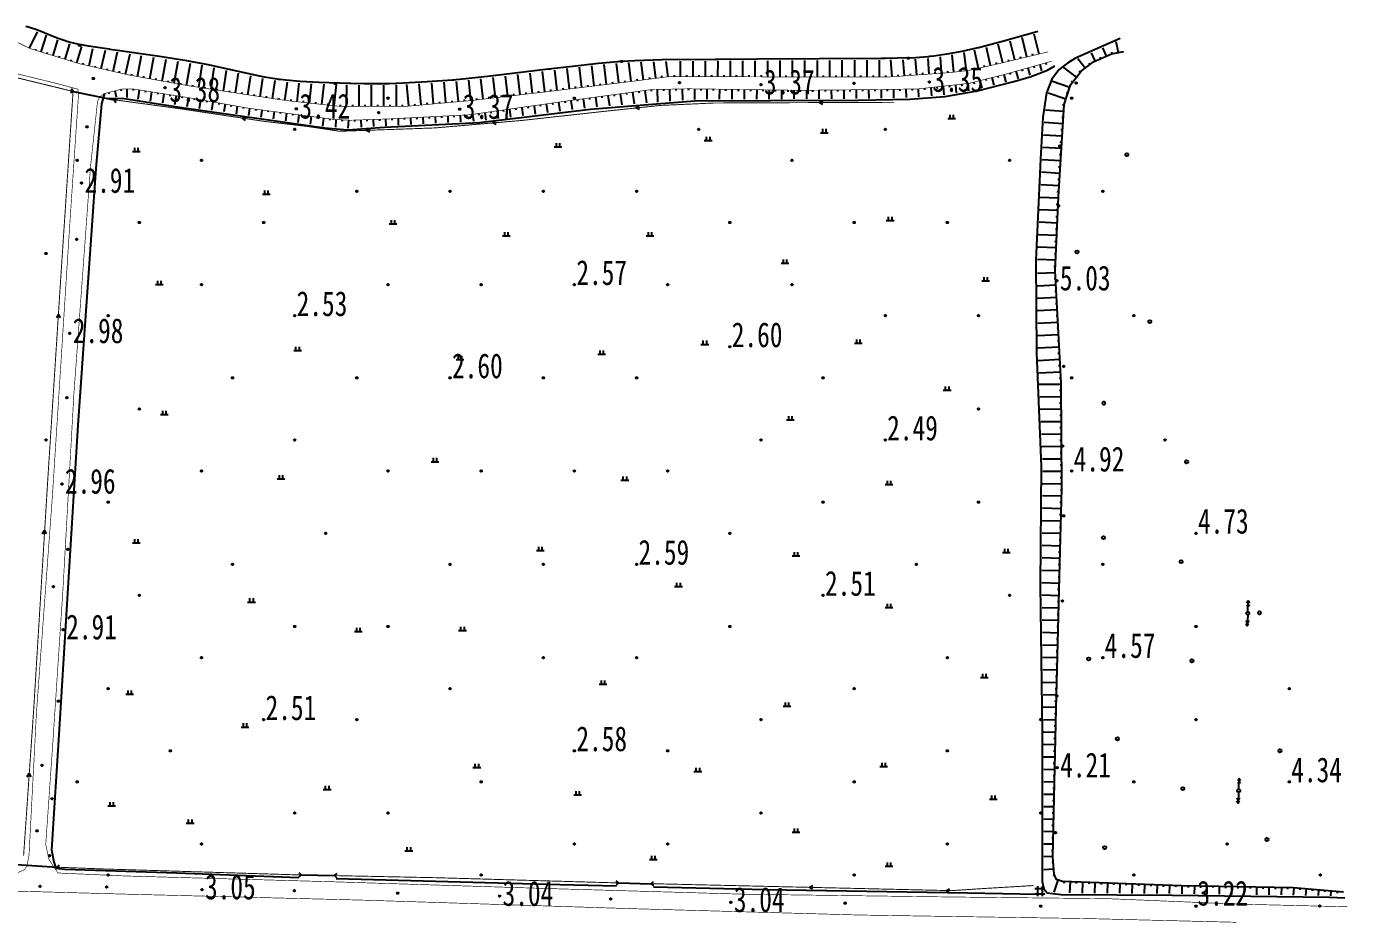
# Model space of a CAD drawing. Header units: metres. Extents: x 494039 to 619385, y 3351420 to 3402703.
# Drawn here: x 517961.8 to 518174.4, y 3366727.3 to 3366871.4 of the extents above; entities that cross this region are included whole.
import ezdxf
from ezdxf.enums import TextEntityAlignment as Align

# ---------------------------------------------------------------- set-up
doc = ezdxf.new("R2010")
doc.units = ezdxf.units.M
for name, pattern in [('2180', [0]), ('4430', [0]), ('8521', [0]), ('8522', [0])]:
    doc.linetypes.add(name, pattern=pattern)
for name, color, linetype in [('210100', 130, 'Continuous'), ('220200', 130, 'Continuous'), ('220400', 130, 'Continuous'), ('220900', 130, '2180'), ('261302', 130, 'Continuous'), ('420500', 8, 'Continuous'), ('541000', 8, 'Continuous'), ('720100', 8, 'Continuous'), ('751003', 8, '4430'), ('760101', 8, 'Continuous'), ('760201', 8, '8521'), ('760202', 8, '8522'), ('810302', 8, 'Continuous'), ('810502', 8, 'Continuous')]:
    doc.layers.add(name, color=color, linetype=linetype)

# ---------------------------------------------------------------- blocks, each defined once
blk = doc.blocks.new('gy')
blk.add_line((0.5, 0), (4, 0))
for points in [[(2.31, 0.41), (3, 0), (2.31, -0.41)], [(3.31, 0.4), (4, 0), (3.31, -0.4)]]:
    blk.add_lwpolyline(points)
blk.add_circle((0, 0), 0.5)
blk = doc.blocks.new('v8')
blk.add_circle((0, 0), 0.5)
blk = doc.blocks.new('vm')
at = {"linetype": 'Continuous'}
for p, q in [((1.25, 0), (-1.25, 0)), ((-0.5, 0), (-0.5, 1.3)), ((0.5, 1.3), (0.5, 0))]:
    blk.add_line(p, q, dxfattribs=at)
blk = doc.blocks.new('zy')
at = {"layer": '261302', "flags": 128}
blk.add_lwpolyline([(-1.04, 0.6), (0, 0), (0, 0), (-1.04, -0.6)], dxfattribs=at)
blk = doc.blocks.new('ha')
at = {"linetype": 'Continuous'}
for p, q in [((1.6, 0.8), (-1.6, 0.8)), ((-0.8, 1.6), (-0.8, -1.6)), ((0.8, -1.6), (0.8, 1.6)), ((-1.6, -0.8), (1.6, -0.8))]:
    blk.add_line(p, q, dxfattribs=at)
blk = doc.blocks.new('p_point')
for radius in [0.25, 0.2, 0.15, 0.1, 0.05]:
    blk.add_circle((0, 0), radius)
blk.add_point((0, 0))
blk = doc.blocks.new('1-1&1-2&1-5')
at = {"layer": '210100', "color": 130, "elevation": 1.84, "flags": 128}
blk.add_lwpolyline([(518124.55, 3366870.62), (518124.36, 3366870.56), (518118.85, 3366869), (518115.79, 3366868.2), (518115.02, 3366868.01), (518114.86, 3366867.97), (518112.3, 3366867.4), (518109.89, 3366866.96), (518107.79, 3366866.65), (518107.14, 3366866.58), (518106.98, 3366866.56), (518106.84, 3366866.55), (518104.84, 3366866.41), (518101.98, 3366866.31), (518099.98, 3366866.28), (518099.83, 3366866.28), (518099.3, 3366866.28), (518079.4, 3366866.17), (518072.95, 3366866.14), (518072.64, 3366866.13), (518064.11, 3366866.05), (518059.69, 3366865.93), (518057.48, 3366865.81), (518057.17, 3366865.79), (518056.95, 3366865.77), (518053.84, 3366865.49), (518049.19, 3366864.96), (518046.31, 3366864.6), (518046.09, 3366864.58), (518045.78, 3366864.54), (518036.48, 3366863.42), (518031.51, 3366862.9), (518030.89, 3366862.84), (518030.58, 3366862.81), (518030.37, 3366862.8), (518026.3, 3366862.5), (518022.45, 3366862.3), (518020.1, 3366862.23), (518019.88, 3366862.23), (518019.76, 3366862.23), (518016.13, 3366862.23), (518014.02, 3366862.27), (518013.79, 3366862.27), (518008.9, 3366862.4), (518005.87, 3366862.56), (518003.56, 3366862.77), (518002.64, 3366862.88), (518002.4, 3366862.91), (518002.18, 3366862.94), (518000.13, 3366863.29), (517997.41, 3366863.85), (517991.32, 3366865.21), (517991.09, 3366865.25), (517990.78, 3366865.32), (517987.63, 3366865.9), (517983.21, 3366866.61), (517976.86, 3366867.53), (517975.26, 3366867.74), (517975.12, 3366867.76), (517971.81, 3366868.24), (517970.1, 3366868.56), (517968.71, 3366868.9), (517968.17, 3366869.07), (517968.04, 3366869.11), (517966.78, 3366869.57), (517963.49, 3366870.89), (517962.3, 3366871.29), (517961.75, 3366871.44)], dxfattribs=at)
at = {"layer": '220200', "color": 130, "const_width": 0.15, "flags": 128}
for points, elevation in [([(517961.37, 3366738.04), (517962.99, 3366761.51), (517965.24, 3366798.24), (517967.34, 3366830.88), (517969.33, 3366860.98), (517960.06, 3366863.24), (517956.37, 3366863.51), (517938.79, 3366863.73), (517916.19, 3366864.23)], 2.99), ([(517975.94, 3366859.64), (517986.32, 3366858.23), (517999.93, 3366856.19), (518007.02, 3366855.35), (518012.19, 3366854.58), (518013.94, 3366854.63), (518027.52, 3366855.11), (518041.49, 3366856.31), (518055.06, 3366857.81), (518063.81, 3366858.73), (518072.44, 3366859.12), (518079.23, 3366859.15), (518101.47, 3366859.23)], 2.7), ([(518006.03, 3366734.92), (517973.82, 3366735.9), (517966.78, 3366736.17)], 2.36), ([(518057.09, 3366733.64), (518027.81, 3366734.48), (518011.41, 3366734.82)], 2.36), ([(518123.88, 3366733.22), (518115.79, 3366732.74), (518110.71, 3366732.4), (518062.35, 3366733.52)], 2.87)]:
    blk.add_lwpolyline(points, dxfattribs=dict(at, elevation=elevation))
at = {"layer": '220900', "color": 130, "linetype": 'Continuous', "flags": 128}
for points, elevation in [([(517969.33, 3366860.98), (517968.89, 3366860.74)], 2.49), ([(517969.33, 3366860.98), (517969.07, 3366861.41)], 2.49), ([(517975.94, 3366859.64), (517976.39, 3366859.87)], 2.49), ([(517975.94, 3366859.64), (517976.21, 3366859.22)], 2.49), ([(517966.78, 3366736.17), (517967.14, 3366736.52)], 2.81), ([(517966.78, 3366736.17), (517967.15, 3366735.84)], 2.81), ([(518006.03, 3366734.92), (518005.65, 3366734.59)], 2.68), ([(518006.03, 3366734.92), (518005.69, 3366735.29)], 2.68), ([(518011.41, 3366734.82), (518011.79, 3366735.15)], 2.68), ([(518011.41, 3366734.82), (518011.76, 3366734.47)], 2.68), ([(518057.09, 3366733.64), (518056.71, 3366733.97)], 2.75), ([(518057.09, 3366733.64), (518056.71, 3366733.32)], 2.75), ([(518062.35, 3366733.52), (518062.7, 3366733.88)], 2.75), ([(518062.35, 3366733.52), (518062.72, 3366733.18)], 2.75)]:
    blk.add_lwpolyline(points, dxfattribs=dict(at, elevation=elevation))
at = {"layer": '220900', "color": 130, "flags": 128}
for points, elevation in [([(517969.33, 3366860.98), (517975.94, 3366859.64)], 2.49), ([(517960.21, 3366736.59), (517966.78, 3366736.17)], 2.81), ([(518006.03, 3366734.92), (518011.41, 3366734.82)], 2.68), ([(518057.09, 3366733.64), (518062.35, 3366733.52)], 2.75)]:
    blk.add_lwpolyline(points, dxfattribs=dict(at, elevation=elevation))
at = {"layer": '420500', "color": 8, "const_width": 0.1, "flags": 128}
for points, elevation in [([(517938.38, 3366735.93), (517959.97, 3366735.11), (517961.5, 3366735.76), (517961.9, 3366736.37), (517962.24, 3366738.11), (517963.45, 3366761.26), (517965.99, 3366795.7), (517968.85, 3366840.41), (517970.2, 3366860.49), (517970.1, 3366861.34), (517966.7, 3366862.26), (517959.18, 3366864.1), (517956.15, 3366864.28), (517934.31, 3366864.66), (517909.86, 3366865.09), (517877.97, 3366865.56), (517839.99, 3366866.61), (517822.62, 3366867.09)], 3.19), ([(518174.31, 3366729.81), (518156.84, 3366730.23), (518135.78, 3366731.11), (518110.54, 3366731.38), (518077.52, 3366731.82), (518044.61, 3366732.77), (518011.34, 3366733.82), (517977.69, 3366734.76), (517966.91, 3366735.24), (517966.21, 3366736.23), (517965.45, 3366737.43), (517964.93, 3366739.82), (517966.01, 3366755.29), (517967.7, 3366780.83), (517969.45, 3366812.18), (517972.13, 3366848.84), (517973.27, 3366859.44), (517973.63, 3366860.11), (517974.39, 3366860.65)], 3.3), ([(518156.47, 3366727.31), (518132.74, 3366727.9), (518095.75, 3366728.48), (518058.86, 3366729.51), (518015.73, 3366730.88), (517978.44, 3366731.82), (517945.94, 3366732.71)], 3.29)]:
    blk.add_lwpolyline(points, dxfattribs=dict(at, elevation=elevation))
at = {"layer": '720100', "color": 8, "linetype": 'Continuous', "lineweight": 0}
for p in [(517970.36, 3366868.42, 1.21), (518057.59, 3366865.8, 1.21), (518103.68, 3366866.33, 1.21), (518011.53, 3366862.24, 1.21), (518019.98, 3366859.9, 2.51), (518049.98, 3366859.9, 3.36), (518129.98, 3366859.9, 4.74), (518004.98, 3366854.9, 2.51), (518069.98, 3366854.9, 2.34), (518099.98, 3366854.9, 2.56), (517969.98, 3366849.9, 2.9), (517989.98, 3366849.9, 2.29), (518084.98, 3366849.9, 2.46), (518119.98, 3366849.9, 2.41), (518014.98, 3366844.9, 2.43), (518029.98, 3366844.9, 2.32), (518044.98, 3366844.9, 2.44), (518059.98, 3366844.9, 2.6), (518134.98, 3366844.9, 4.96), (517979.98, 3366839.9, 2.45), (517999.98, 3366839.9, 2.5), (518074.98, 3366839.9, 2.56), (518094.98, 3366839.9, 2.51), (518109.98, 3366839.9, 2.54), (517964.98, 3366834.9, 2.51), (517989.98, 3366829.9, 2.38), (518019.98, 3366829.9, 2.47), (518034.98, 3366829.9, 2.49), (518049.98, 3366829.9, 2.57), (518064.98, 3366829.9, 2.51), (518084.98, 3366829.9, 2.44), (517974.98, 3366824.9, 2.3), (518004.98, 3366824.9, 2.53), (518099.98, 3366824.9, 2.46), (518114.98, 3366824.9, 2.42), (518139.98, 3366824.9, 4.88), (518074.98, 3366819.9, 2.6), (517994.98, 3366814.9, 2.53), (518014.98, 3366814.9, 2.5), (518029.98, 3366814.9, 2.6), (518044.98, 3366814.9, 2.48), (518059.98, 3366814.9, 2.53), (518089.98, 3366814.9, 2.46), (518129.98, 3366814.9, 4.88), (517979.98, 3366809.9, 2.39), (518114.98, 3366809.9, 2.46), (517964.98, 3366804.9, 2.39), (518004.98, 3366804.9, 2.4), (518079.98, 3366804.9, 2.51), (518099.98, 3366804.9, 2.49), (518144.98, 3366804.9, 4.87), (517989.98, 3366799.9, 2.37), (518019.98, 3366799.9, 2.45), (518034.98, 3366799.9, 2.56), (518049.98, 3366799.9, 2.49), (518064.98, 3366799.9, 2.44), (518129.98, 3366799.9, 4.92), (517974.98, 3366794.9, 2.38), (518089.98, 3366794.9, 2.46), (518114.98, 3366794.9, 2.44), (518009.98, 3366789.9, 2.44), (518074.98, 3366789.9, 2.45), (518149.98, 3366789.9, 4.73), (517994.98, 3366784.9, 2.44), (518029.98, 3366784.9, 2.4), (518044.98, 3366784.9, 2.58), (518059.98, 3366784.9, 2.59), (518104.98, 3366784.9, 2.22), (518134.98, 3366784.9, 4.59), (517979.98, 3366779.9, 2.38), (518089.98, 3366779.9, 2.51), (518119.98, 3366779.9, 2.29), (518004.98, 3366774.9, 2.42), (518019.98, 3366774.9, 2.49), (518074.98, 3366774.9, 2.52), (518149.98, 3366774.9, 4.55), (517989.98, 3366769.9, 2.43), (518044.98, 3366769.9, 2.51), (518059.98, 3366769.9, 2.59), (518109.98, 3366769.9, 2.46), (518134.98, 3366769.9, 4.57), (517974.98, 3366764.9, 2.39), (518029.98, 3366764.9, 2.51), (518094.98, 3366764.9, 2.3), (518164.98, 3366764.9, 4.14), (517999.98, 3366759.9, 2.51), (518014.98, 3366759.9, 2.39), (518079.98, 3366759.9, 2.4), (518124.98, 3366759.9, 2.28), (518149.98, 3366759.9, 4.32), (517984.98, 3366754.9, 2.39), (518049.98, 3366754.9, 2.58), (518064.98, 3366754.9, 2.43), (518109.98, 3366754.9, 2.49), (517969.98, 3366749.9, 2.23), (518034.98, 3366749.9, 2.55), (518094.98, 3366749.9, 2.44), (518139.98, 3366749.9, 4.17), (518164.98, 3366749.9, 4.34), (518004.98, 3366744.9, 2.24), (518019.98, 3366744.9, 2.5), (518079.98, 3366744.9, 2.42), (518124.98, 3366744.9, 2.33), (517989.98, 3366739.9, 2.51), (518049.98, 3366739.9, 2.35), (518064.98, 3366739.9, 2.47), (518109.98, 3366739.9, 2.45), (518154.98, 3366739.9, 4.21), (517974.98, 3366734.9, 2.99), (518034.98, 3366734.9, 2.28), (518094.98, 3366734.9, 2.49), (518139.98, 3366734.9, 4.02), (518169.98, 3366734.9, 4.02), (518124.98, 3366729.9, 3.09), (518149.98, 3366729.9, 3.22), (518169.98, 3366729.9, 3.34)]:
    blk.add_point(p, dxfattribs=at)
at = {"layer": '720100', "color": 8}
for p in [(517972.57, 3366863.06, 2.9), (518066.89, 3366862.39, 3.35), (518094.95, 3366862.28, 3.33), (518107.09, 3366862.49, 3.35), (518130.69, 3366862.34, 4.65), (517984.13, 3366861.6, 3.38), (518079.98, 3366862.07, 3.37), (518005.26, 3366858.18, 3.42), (518031.53, 3366858.13, 3.37), (518018.5, 3366857.55, 3.38), (517971.57, 3366855.28, 2.87), (518128.06, 3366852.19, 4.75), (517970.68, 3366846.24, 2.91), (518127.85, 3366842.58, 4.92), (517969.89, 3366837.2, 2.89), (518127.58, 3366830.54, 5.03), (517968.79, 3366822.07, 2.98), (518128.69, 3366816.77, 4.88), (517968.32, 3366811.71, 2.95), (518128.53, 3366803.95, 4.68), (517967.53, 3366797.84, 2.96), (518128.69, 3366792.7, 4.51), (517968.47, 3366787.33, 2.92), (517966.16, 3366781.29, 2.95), (518128.48, 3366778.99, 4.44), (517967.74, 3366774.4, 2.91), (517966.95, 3366762.89, 2.97), (518127.58, 3366763.7, 4.34), (517964.32, 3366752.55, 2.98), (518127.64, 3366752.19, 4.21), (517965.95, 3366747.18, 2.95), (517963.53, 3366742.03, 2.97), (518127.37, 3366741.73, 3.87), (517965.53, 3366738.04, 2.98), (517964.01, 3366733.1, 3.01), (517974.73, 3366732.99, 3.02), (517990.07, 3366732.57, 3.05), (518004.94, 3366732.41, 3.03), (518021.55, 3366731.99, 3), (518037.94, 3366731.52, 3.04), (518055.81, 3366731.05, 3), (518075.14, 3366730.52, 3.04), (518093.53, 3366730.38, 3.01)]:
    blk.add_point(p, dxfattribs=at)
at = {"layer": '751003', "color": 8, "flags": 128}
for points, elevation in [([(518137.8, 3366869.51), (518130.57, 3366866.32), (518129.32, 3366865.51), (518127.95, 3366864.53), (518126.78, 3366862.93), (518125.94, 3366860.78), (518125.34, 3366856.83), (518124.96, 3366850.07), (518124.19, 3366833.83), (518124.29, 3366818.94), (518125.07, 3366800.63), (518124.92, 3366781.56), (518125.2, 3366757.91), (518125.25, 3366733.88), (518125.52, 3366732.67), (518126.04, 3366732.04), (518128.27, 3366731.79), (518146.13, 3366731.67), (518171.45, 3366731.35), (518173.92, 3366731.27)], 3.76), ([(517974.86, 3366859.87), (517977.22, 3366859.89), (517986.47, 3366858.44), (518009.78, 3366855.12), (518013.53, 3366854.83), (518019.44, 3366855.21), (518034.69, 3366855.99), (518052.58, 3366858.15), (518063.16, 3366859), (518069.34, 3366859.46), (518081.55, 3366859.5), (518095.62, 3366859.58), (518103.92, 3366859.74), (518109.55, 3366860.17), (518114.8, 3366861.06), (518120.47, 3366862.51), (518123.29, 3366863.35), (518126.07, 3366864.39), (518127.25, 3366865.12)], 2.91)]:
    blk.add_lwpolyline(points, dxfattribs=dict(at, elevation=elevation))
at = {"layer": '760101', "color": 8, "linetype": 'Continuous'}
for p, q in [((517962.31, 3366867.93), (517963.61, 3366870.58)), ((517964.21, 3366867.33), (517965.03, 3366870.01)), ((517966.13, 3366866.75), (517966.89, 3366869.26)), ((517968.04, 3366866.16), (517968.79, 3366868.63)), ((518120.83, 3366866.07), (518120.1, 3366869.09)), ((518122.77, 3366866.54), (518122.03, 3366869.64)), ((518124.72, 3366867), (518123.95, 3366870.19)), ((518137.49, 3366867.25), (518137.15, 3366868.98)), ((517963.26, 3366867.62), (517963.33, 3366867.86)), ((517965.17, 3366867.04), (517965.24, 3366867.28)), ((517967.08, 3366866.45), (517967.16, 3366866.69)), ((517969.95, 3366865.58), (517970.75, 3366868.19)), ((517971.89, 3366865.09), (517972.53, 3366867.89)), ((517973.84, 3366864.65), (517974.52, 3366867.6)), ((517975.79, 3366864.2), (517976.5, 3366867.33)), ((517977.74, 3366863.76), (517978.49, 3366867.04)), ((517979.7, 3366863.38), (517980.32, 3366866.77)), ((517981.67, 3366863.02), (517982.3, 3366866.49)), ((518109.05, 3366863.92), (518108.86, 3366866.56)), ((518111.04, 3366864.09), (518110.73, 3366866.86)), ((518113.03, 3366864.31), (518112.7, 3366867.24)), ((518114.98, 3366864.71), (518114.33, 3366867.6)), ((518116.93, 3366865.15), (518116.27, 3366868.07)), ((518118.88, 3366865.6), (518118.17, 3366868.56)), ((518121.8, 3366866.3), (518121.74, 3366866.55)), ((518123.74, 3366866.77), (518123.69, 3366867.01)), ((518133.75, 3366865.88), (518133.17, 3366867.2)), ((518134.67, 3366866.28), (518134.57, 3366866.51)), ((518135.58, 3366866.68), (518135, 3366868)), ((518136.51, 3366867.05), (518136.46, 3366867.3)), ((517969, 3366865.87), (517969.07, 3366866.11)), ((517970.92, 3366865.32), (517970.97, 3366865.56)), ((517972.87, 3366864.87), (517972.92, 3366865.12)), ((517974.82, 3366864.43), (517974.87, 3366864.67)), ((517983.64, 3366862.66), (517984.28, 3366866.18)), ((517985.61, 3366862.3), (517986.26, 3366865.87)), ((517987.57, 3366861.94), (517988.23, 3366865.53)), ((517989.55, 3366861.64), (517990.09, 3366865.19)), ((517991.53, 3366861.34), (517992.05, 3366864.79)), ((517993.51, 3366861.04), (517994.01, 3366864.35)), ((518047.21, 3366861.14), (518046.81, 3366864.41)), ((518049.19, 3366861.38), (518048.79, 3366864.66)), ((518051.18, 3366861.62), (518050.78, 3366864.89)), ((518053.16, 3366861.86), (518052.77, 3366865.12)), ((518055.15, 3366862.11), (518054.76, 3366865.32)), ((518057.13, 3366862.35), (518056.75, 3366865.5)), ((518059.12, 3366862.59), (518058.75, 3366865.63)), ((518061.1, 3366862.84), (518060.73, 3366865.71)), ((518063.09, 3366863.1), (518062.74, 3366865.77)), ((518065.07, 3366863.35), (518064.75, 3366865.82)), ((518067.07, 3366863.36), (518067.07, 3366865.83)), ((518069.07, 3366863.36), (518069.07, 3366865.85)), ((518071.07, 3366863.35), (518071.07, 3366865.87)), ((518073.07, 3366863.35), (518073.08, 3366865.89)), ((518075.07, 3366863.34), (518075.08, 3366865.9)), ((518077.07, 3366863.34), (518077.08, 3366865.91)), ((518079.07, 3366863.33), (518079.08, 3366865.92)), ((518081.07, 3366863.33), (518081.08, 3366865.93)), ((518083.07, 3366863.32), (518083.08, 3366865.94)), ((518085.07, 3366863.32), (518085.08, 3366865.95)), ((518087.07, 3366863.31), (518087.07, 3366865.96)), ((518089.07, 3366863.31), (518089.07, 3366865.97)), ((518091.07, 3366863.31), (518091.07, 3366865.98)), ((518093.07, 3366863.3), (518093.07, 3366865.99)), ((518095.07, 3366863.3), (518095.07, 3366866)), ((518097.07, 3366863.3), (518097.07, 3366866.02)), ((518099.07, 3366863.3), (518099.07, 3366866.03)), ((518101.07, 3366863.35), (518100.87, 3366866.05)), ((518103.06, 3366863.49), (518102.87, 3366866.09)), ((518105.06, 3366863.63), (518104.87, 3366866.16)), ((518107.05, 3366863.78), (518106.87, 3366866.3)), ((518112.03, 3366864.2), (518112, 3366864.45)), ((518114.01, 3366864.49), (518113.95, 3366864.73)), ((518115.96, 3366864.93), (518115.9, 3366865.18)), ((518117.91, 3366865.37), (518117.85, 3366865.62)), ((518119.86, 3366865.84), (518119.8, 3366866.08)), ((518121.97, 3366864.5), (518122.04, 3366864.26)), ((518122.93, 3366864.77), (518123.26, 3366863.6)), ((518123.89, 3366865.04), (518123.96, 3366864.8)), ((518124.86, 3366865.31), (518125.14, 3366864.3)), ((518125.82, 3366865.58), (518125.89, 3366865.34)), ((518130.77, 3366863.27), (518128.73, 3366864.84)), ((518132.13, 3366864.72), (518130.96, 3366866.25)), ((518132.92, 3366865.33), (518132.77, 3366865.53)), ((517976.77, 3366863.98), (517976.82, 3366864.23)), ((517978.72, 3366863.56), (517978.76, 3366863.8)), ((517980.69, 3366863.2), (517980.73, 3366863.44)), ((517982.66, 3366862.84), (517982.7, 3366863.09)), ((517984.62, 3366862.48), (517984.67, 3366862.73)), ((517986.59, 3366862.12), (517986.64, 3366862.37)), ((517995.48, 3366860.74), (517995.96, 3366863.92)), ((517997.46, 3366860.44), (517997.92, 3366863.49)), ((517999.44, 3366860.14), (517999.88, 3366863.08)), ((518001.42, 3366859.84), (518001.85, 3366862.74)), ((518003.39, 3366859.55), (518003.84, 3366862.49)), ((518005.38, 3366859.32), (518005.71, 3366862.32)), ((518007.37, 3366859.11), (518007.71, 3366862.21)), ((518027.32, 3366858.98), (518027.03, 3366862.3)), ((518029.32, 3366859.15), (518029.02, 3366862.45)), ((518031.31, 3366859.33), (518031.02, 3366862.6)), ((518033.3, 3366859.51), (518033.01, 3366862.81)), ((518035.29, 3366859.74), (518034.9, 3366863.01)), ((518037.27, 3366859.97), (518036.89, 3366863.22)), ((518039.26, 3366860.2), (518038.88, 3366863.46)), ((518041.25, 3366860.44), (518040.86, 3366863.7)), ((518043.23, 3366860.67), (518042.85, 3366863.93)), ((518045.22, 3366860.9), (518044.84, 3366864.17)), ((518054.15, 3366861.98), (518054.12, 3366862.23)), ((518056.14, 3366862.23), (518056.11, 3366862.47)), ((518058.13, 3366862.47), (518058.1, 3366862.71)), ((518060.11, 3366862.71), (518060.08, 3366862.96)), ((518062.09, 3366862.97), (518062.06, 3366863.22)), ((518064.08, 3366863.22), (518064.05, 3366863.47)), ((518066.07, 3366863.37), (518066.07, 3366863.62)), ((518068.07, 3366863.36), (518068.07, 3366863.61)), ((518070.07, 3366863.36), (518070.07, 3366863.61)), ((518072.07, 3366863.35), (518072.07, 3366863.6)), ((518074.07, 3366863.35), (518074.07, 3366863.6)), ((518076.07, 3366863.34), (518076.07, 3366863.59)), ((518078.07, 3366863.33), (518078.07, 3366863.58)), ((518080.07, 3366863.33), (518080.07, 3366863.58)), ((518082.07, 3366863.32), (518082.07, 3366863.57)), ((518084.07, 3366863.32), (518084.07, 3366863.57)), ((518086.07, 3366863.31), (518086.07, 3366863.56)), ((518088.07, 3366863.31), (518088.07, 3366863.56)), ((518090.07, 3366863.31), (518090.07, 3366863.56)), ((518092.07, 3366863.31), (518092.07, 3366863.56)), ((518094.07, 3366863.3), (518094.07, 3366863.55)), ((518096.07, 3366863.3), (518096.07, 3366863.55)), ((518098.07, 3366863.3), (518098.07, 3366863.55)), ((518100.07, 3366863.3), (518100.07, 3366863.55)), ((518102.06, 3366863.42), (518102.05, 3366863.67)), ((518104.06, 3366863.56), (518104.04, 3366863.81)), ((518106.05, 3366863.7), (518106.04, 3366863.95)), ((518108.05, 3366863.85), (518108.03, 3366864.1)), ((518110.04, 3366863.99), (518110.03, 3366864.24)), ((518113.25, 3366862.26), (518113.38, 3366861.07)), ((518114.23, 3366862.47), (518114.29, 3366862.23)), ((518115.2, 3366862.71), (518115.51, 3366861.5)), ((518116.17, 3366862.96), (518116.23, 3366862.72)), ((518117.14, 3366863.2), (518117.44, 3366861.99)), ((518118.11, 3366863.45), (518118.17, 3366863.2)), ((518119.08, 3366863.69), (518119.38, 3366862.49)), ((518120.04, 3366863.96), (518120.11, 3366863.72)), ((518121.01, 3366864.23), (518121.34, 3366863.03)), ((518129.68, 3366861.62), (518126.9, 3366862.57)), ((518130.17, 3366862.48), (518129.97, 3366862.63)), ((518131.38, 3366864.07), (518131.18, 3366864.22)), ((517975.05, 3366860.82), (517975.11, 3366860.58)), ((517976.02, 3366861.06), (517976.27, 3366860.1)), ((517976.99, 3366861.31), (517977.05, 3366861.07)), ((517977.98, 3366861.37), (517977.97, 3366860.01)), ((517978.98, 3366861.36), (517978.98, 3366861.11)), ((517979.97, 3366861.23), (517979.74, 3366859.75)), ((517980.96, 3366861.07), (517980.92, 3366860.82)), ((517981.95, 3366860.92), (517981.72, 3366859.44)), ((517982.94, 3366860.76), (517982.9, 3366860.51)), ((517983.92, 3366860.61), (517983.69, 3366859.13)), ((517984.91, 3366860.45), (517984.87, 3366860.21)), ((517985.9, 3366860.3), (517985.67, 3366858.82)), ((517986.89, 3366860.14), (517986.85, 3366859.9)), ((517988.56, 3366861.79), (517988.6, 3366862.04)), ((517990.54, 3366861.49), (517990.58, 3366861.74)), ((517992.52, 3366861.19), (517992.55, 3366861.44)), ((517994.49, 3366860.89), (517994.53, 3366861.14)), ((517996.47, 3366860.59), (517996.51, 3366860.84)), ((517998.45, 3366860.29), (517998.49, 3366860.54)), ((518000.43, 3366859.99), (518000.46, 3366860.24)), ((518009.36, 3366858.89), (518009.71, 3366862.13)), ((518011.35, 3366858.67), (518011.72, 3366862.08)), ((518013.34, 3366858.59), (518013.39, 3366862.03)), ((518015.34, 3366858.58), (518015.34, 3366861.99)), ((518017.34, 3366858.58), (518017.34, 3366861.98)), ((518019.34, 3366858.59), (518019.34, 3366861.98)), ((518021.34, 3366858.59), (518021.34, 3366862.02)), ((518023.34, 3366858.62), (518023.03, 3366862.08)), ((518025.33, 3366858.8), (518025.03, 3366862.18)), ((518036.28, 3366859.85), (518036.25, 3366860.1)), ((518038.27, 3366860.09), (518038.24, 3366860.34)), ((518040.25, 3366860.32), (518040.22, 3366860.57)), ((518042.24, 3366860.55), (518042.21, 3366860.8)), ((518044.23, 3366860.79), (518044.2, 3366861.03)), ((518046.21, 3366861.02), (518046.18, 3366861.27)), ((518048.2, 3366861.26), (518048.17, 3366861.51)), ((518050.18, 3366861.5), (518050.15, 3366861.75)), ((518052.17, 3366861.74), (518052.14, 3366861.99)), ((518054.38, 3366860.2), (518054.41, 3366859.95)), ((518055.37, 3366860.33), (518055.6, 3366858.64)), ((518056.36, 3366860.46), (518056.39, 3366860.22)), ((518057.35, 3366860.6), (518057.59, 3366858.8)), ((518058.34, 3366860.73), (518058.38, 3366860.48)), ((518059.33, 3366860.86), (518059.59, 3366858.97)), ((518060.32, 3366861), (518060.36, 3366860.75)), ((518061.32, 3366861.13), (518061.59, 3366859.13)), ((518062.31, 3366861.26), (518062.34, 3366861.02)), ((518063.31, 3366861.3), (518063.35, 3366859.27)), ((518064.31, 3366861.32), (518064.31, 3366861.07)), ((518065.3, 3366861.34), (518065.35, 3366859.41)), ((518066.3, 3366861.36), (518066.31, 3366861.12)), ((518067.3, 3366861.39), (518067.35, 3366859.56)), ((518068.3, 3366861.41), (518068.31, 3366861.16)), ((518069.3, 3366861.4), (518069.28, 3366859.7)), ((518070.3, 3366861.39), (518070.3, 3366861.14)), ((518071.3, 3366861.37), (518071.28, 3366859.72)), ((518072.3, 3366861.36), (518072.3, 3366861.11)), ((518073.3, 3366861.34), (518073.28, 3366859.72)), ((518074.3, 3366861.33), (518074.3, 3366861.08)), ((518075.3, 3366861.32), (518075.28, 3366859.73)), ((518076.3, 3366861.3), (518076.3, 3366861.05)), ((518077.3, 3366861.29), (518077.28, 3366859.74)), ((518078.3, 3366861.27), (518078.3, 3366861.02)), ((518079.3, 3366861.26), (518079.28, 3366859.75)), ((518080.3, 3366861.25), (518080.3, 3366861)), ((518081.3, 3366861.23), (518081.28, 3366859.75)), ((518082.3, 3366861.22), (518082.3, 3366860.97)), ((518083.3, 3366861.21), (518083.28, 3366859.76)), ((518084.3, 3366861.19), (518084.3, 3366860.94)), ((518085.3, 3366861.18), (518085.28, 3366859.77)), ((518086.3, 3366861.16), (518086.3, 3366860.91)), ((518087.3, 3366861.17), (518087.32, 3366859.78)), ((518088.3, 3366861.18), (518088.3, 3366860.93)), ((518089.3, 3366861.19), (518089.32, 3366859.79)), ((518090.3, 3366861.2), (518090.3, 3366860.95)), ((518091.3, 3366861.21), (518091.32, 3366859.8)), ((518092.3, 3366861.22), (518092.3, 3366860.97)), ((518093.3, 3366861.23), (518093.32, 3366859.81)), ((518094.3, 3366861.24), (518094.3, 3366860.99)), ((518095.3, 3366861.25), (518095.32, 3366859.82)), ((518096.3, 3366861.26), (518096.3, 3366861.01)), ((518097.3, 3366861.27), (518097.32, 3366859.86)), ((518098.3, 3366861.28), (518098.3, 3366861.03)), ((518099.3, 3366861.29), (518099.32, 3366859.9)), ((518100.3, 3366861.3), (518100.3, 3366861.05)), ((518101.3, 3366861.32), (518101.33, 3366859.94)), ((518102.3, 3366861.34), (518102.31, 3366861.09)), ((518103.3, 3366861.36), (518103.33, 3366859.98)), ((518104.3, 3366861.38), (518104.31, 3366861.13)), ((518105.3, 3366861.4), (518105.33, 3366860.1)), ((518106.3, 3366861.5), (518106.32, 3366861.25)), ((518107.29, 3366861.61), (518107.44, 3366860.26)), ((518108.28, 3366861.72), (518108.31, 3366861.47)), ((518109.28, 3366861.83), (518109.43, 3366860.42)), ((518110.27, 3366861.94), (518110.3, 3366861.69)), ((518111.27, 3366862.04), (518111.41, 3366860.74)), ((518112.26, 3366862.15), (518112.29, 3366861.9)), ((518129.03, 3366859.73), (518126.18, 3366860.7)), ((518129.35, 3366860.68), (518129.12, 3366860.76)), ((517987.87, 3366859.99), (517987.65, 3366858.53)), ((517988.86, 3366859.82), (517988.82, 3366859.57)), ((517989.84, 3366859.64), (517989.6, 3366858.25)), ((517990.83, 3366859.47), (517990.79, 3366859.22)), ((517991.81, 3366859.29), (517991.58, 3366857.97)), ((517992.8, 3366859.12), (517992.75, 3366858.87)), ((517993.78, 3366858.94), (517993.56, 3366857.69)), ((517994.77, 3366858.77), (517994.72, 3366858.52)), ((517995.75, 3366858.59), (517995.54, 3366857.4)), ((517996.74, 3366858.42), (517996.69, 3366858.17)), ((517997.72, 3366858.25), (517997.57, 3366857.11)), ((517998.71, 3366858.12), (517998.68, 3366857.88)), ((517999.71, 3366857.99), (517999.55, 3366856.83)), ((518002.4, 3366859.69), (518002.44, 3366859.94)), ((518004.39, 3366859.43), (518004.41, 3366859.68)), ((518006.37, 3366859.21), (518006.4, 3366859.46)), ((518008.36, 3366859), (518008.39, 3366859.25)), ((518010.35, 3366858.78), (518010.38, 3366859.03)), ((518012.34, 3366858.6), (518012.35, 3366858.85)), ((518014.34, 3366858.58), (518014.35, 3366858.83)), ((518016.34, 3366858.58), (518016.34, 3366858.83)), ((518018.34, 3366858.58), (518018.34, 3366858.83)), ((518020.34, 3366858.59), (518020.34, 3366858.84)), ((518022.34, 3366858.59), (518022.34, 3366858.84)), ((518024.34, 3366858.71), (518024.31, 3366858.96)), ((518026.33, 3366858.89), (518026.31, 3366859.14)), ((518028.32, 3366859.06), (518028.3, 3366859.31)), ((518030.31, 3366859.24), (518030.29, 3366859.49)), ((518032.31, 3366859.42), (518032.28, 3366859.67)), ((518034.29, 3366859.62), (518034.27, 3366859.87)), ((518038.53, 3366858), (518038.57, 3366857.75)), ((518039.52, 3366858.14), (518039.7, 3366856.85)), ((518040.51, 3366858.28), (518040.55, 3366858.03)), ((518041.5, 3366858.42), (518041.69, 3366857.09)), ((518042.49, 3366858.56), (518042.53, 3366858.31)), ((518043.48, 3366858.69), (518043.67, 3366857.33)), ((518044.47, 3366858.83), (518044.51, 3366858.59)), ((518045.46, 3366858.97), (518045.66, 3366857.57)), ((518046.45, 3366859.11), (518046.49, 3366858.87)), ((518047.44, 3366859.25), (518047.65, 3366857.81)), ((518048.43, 3366859.39), (518048.47, 3366859.15)), ((518049.42, 3366859.53), (518049.62, 3366858.05)), ((518050.41, 3366859.66), (518050.45, 3366859.42)), ((518051.4, 3366859.8), (518051.61, 3366858.29)), ((518052.4, 3366859.93), (518052.43, 3366859.68)), ((518053.39, 3366860.06), (518053.6, 3366858.48)), ((518128.68, 3366857.78), (518125.76, 3366857.96)), ((518128.74, 3366858.78), (518128.49, 3366858.79)), ((518000.7, 3366857.86), (518000.67, 3366857.62)), ((518001.69, 3366857.74), (518001.53, 3366856.55)), ((518002.68, 3366857.61), (518002.65, 3366857.36)), ((518003.67, 3366857.48), (518003.51, 3366856.27)), ((518004.66, 3366857.35), (518004.63, 3366857.1)), ((518005.66, 3366857.22), (518005.5, 3366855.99)), ((518006.65, 3366857.09), (518006.61, 3366856.84)), ((518007.64, 3366856.96), (518007.48, 3366855.7)), ((518008.63, 3366856.83), (518008.6, 3366856.58)), ((518009.62, 3366856.7), (518009.46, 3366855.42)), ((518010.61, 3366856.57), (518010.58, 3366856.32)), ((518011.61, 3366856.47), (518011.55, 3366855.24)), ((518012.61, 3366856.42), (518012.59, 3366856.17)), ((518013.61, 3366856.37), (518013.54, 3366855.08)), ((518014.6, 3366856.37), (518014.61, 3366856.12)), ((518015.6, 3366856.4), (518015.65, 3366855.22)), ((518016.6, 3366856.44), (518016.61, 3366856.19)), ((518017.6, 3366856.47), (518017.64, 3366855.35)), ((518018.6, 3366856.51), (518018.61, 3366856.26)), ((518019.6, 3366856.54), (518019.64, 3366855.47)), ((518020.6, 3366856.59), (518020.61, 3366856.34)), ((518021.6, 3366856.64), (518021.65, 3366855.58)), ((518022.6, 3366856.69), (518022.61, 3366856.44)), ((518023.6, 3366856.74), (518023.65, 3366855.68)), ((518024.6, 3366856.79), (518024.61, 3366856.54)), ((518025.59, 3366856.84), (518025.65, 3366855.78)), ((518026.59, 3366856.9), (518026.61, 3366856.65)), ((518027.59, 3366856.95), (518027.65, 3366855.88)), ((518028.59, 3366857), (518028.6, 3366856.75)), ((518029.59, 3366857.05), (518029.64, 3366855.99)), ((518030.59, 3366857.1), (518030.6, 3366856.85)), ((518031.59, 3366857.15), (518031.64, 3366856.09)), ((518032.58, 3366857.21), (518032.6, 3366856.96)), ((518033.58, 3366857.3), (518033.74, 3366856.19)), ((518034.57, 3366857.44), (518034.6, 3366857.19)), ((518035.56, 3366857.58), (518035.73, 3366856.37)), ((518036.55, 3366857.72), (518036.58, 3366857.47)), ((518037.54, 3366857.86), (518037.72, 3366856.61)), ((518128.56, 3366855.78), (518125.54, 3366855.97)), ((518128.62, 3366856.78), (518128.37, 3366856.8)), ((518128.43, 3366853.79), (518125.43, 3366853.97)), ((518128.49, 3366854.78), (518128.24, 3366854.8)), ((518128.31, 3366851.79), (518125.31, 3366851.97)), ((518128.37, 3366852.79), (518128.12, 3366852.8)), ((518128.19, 3366849.79), (518125.2, 3366849.98)), ((518128.25, 3366850.79), (518128, 3366850.81)), ((518128.07, 3366847.8), (518125.11, 3366847.98)), ((518128.13, 3366848.8), (518127.88, 3366848.81)), ((518127.94, 3366845.8), (518125.01, 3366845.98)), ((518128, 3366846.8), (518127.75, 3366846.81)), ((518127.82, 3366843.8), (518124.92, 3366843.92)), ((518127.88, 3366844.8), (518127.63, 3366844.82)), ((518127.74, 3366841.81), (518124.82, 3366841.93)), ((518127.78, 3366842.81), (518127.53, 3366842.82)), ((518127.66, 3366839.81), (518124.73, 3366839.93)), ((518127.7, 3366840.81), (518127.45, 3366840.82)), ((518127.58, 3366837.81), (518124.64, 3366837.93)), ((518127.54, 3366836.81), (518127.29, 3366836.82)), ((518127.62, 3366838.81), (518127.37, 3366838.82)), ((518127.5, 3366835.81), (518124.54, 3366835.93)), ((518127.45, 3366834.81), (518127.2, 3366834.82)), ((518127.41, 3366833.81), (518124.45, 3366833.94)), ((518127.37, 3366832.81), (518127.12, 3366832.82)), ((518127.36, 3366831.82), (518124.46, 3366831.67)), ((518127.41, 3366830.82), (518127.16, 3366830.8)), ((518127.46, 3366829.82), (518124.47, 3366829.67)), ((518127.51, 3366828.82), (518127.26, 3366828.81)), ((518127.56, 3366827.82), (518124.48, 3366827.66)), ((518127.62, 3366826.82), (518127.37, 3366826.81)), ((518127.67, 3366825.82), (518124.49, 3366825.66)), ((518127.72, 3366824.82), (518127.47, 3366824.81)), ((518127.77, 3366823.83), (518124.51, 3366823.66)), ((518127.87, 3366821.83), (518124.52, 3366821.66)), ((518127.82, 3366822.83), (518127.57, 3366822.81)), ((518127.97, 3366819.83), (518124.53, 3366819.66)), ((518127.92, 3366820.83), (518127.67, 3366820.82)), ((518128.07, 3366817.83), (518124.59, 3366817.66)), ((518128.02, 3366818.83), (518127.77, 3366818.82)), ((518128.18, 3366815.84), (518124.68, 3366815.66)), ((518128.13, 3366816.83), (518127.88, 3366816.82)), ((518128.27, 3366813.84), (518124.76, 3366813.81)), ((518128.23, 3366814.84), (518127.98, 3366814.82)), ((518128.28, 3366811.84), (518124.84, 3366811.81)), ((518128.28, 3366812.84), (518128.03, 3366812.84)), ((518128.3, 3366809.84), (518124.93, 3366809.81)), ((518128.29, 3366810.84), (518128.04, 3366810.84)), ((518128.32, 3366807.84), (518125.01, 3366807.81)), ((518128.31, 3366808.84), (518128.06, 3366808.84)), ((518128.33, 3366805.84), (518125.1, 3366805.81)), ((518128.32, 3366806.84), (518128.07, 3366806.84)), ((518128.34, 3366804.84), (518128.09, 3366804.84)), ((518128.35, 3366803.84), (518125.18, 3366803.81)), ((518128.36, 3366802.84), (518128.11, 3366802.84)), ((518128.36, 3366801.84), (518125.27, 3366801.81)), ((518128.37, 3366800.84), (518128.12, 3366800.84)), ((518128.38, 3366799.84), (518125.31, 3366799.81)), ((518128.39, 3366798.84), (518128.14, 3366798.84)), ((518128.4, 3366797.84), (518125.3, 3366797.81)), ((518128.4, 3366796.84), (518128.15, 3366796.85)), ((518128.37, 3366795.84), (518125.28, 3366795.92)), ((518128.34, 3366794.84), (518128.09, 3366794.85)), ((518128.32, 3366793.84), (518125.27, 3366793.92)), ((518128.29, 3366792.84), (518128.04, 3366792.85)), ((518128.26, 3366791.84), (518125.25, 3366791.92)), ((518128.24, 3366790.84), (518127.99, 3366790.85)), ((518128.16, 3366787.84), (518125.22, 3366787.92)), ((518128.21, 3366789.84), (518125.24, 3366789.92)), ((518128.19, 3366788.84), (518127.94, 3366788.85)), ((518128.11, 3366785.84), (518125.21, 3366785.92)), ((518128.13, 3366786.84), (518127.88, 3366786.85)), ((518128.05, 3366783.84), (518125.19, 3366783.92)), ((518128.08, 3366784.84), (518127.83, 3366784.85)), ((518128, 3366781.84), (518125.18, 3366781.92)), ((518128.03, 3366782.84), (518127.78, 3366782.85)), ((518127.95, 3366779.84), (518125.19, 3366779.92)), ((518127.97, 3366780.84), (518127.72, 3366780.85)), ((518127.89, 3366777.85), (518125.22, 3366777.92)), ((518127.92, 3366778.85), (518127.67, 3366778.85)), ((518127.84, 3366775.85), (518125.24, 3366775.92)), ((518127.87, 3366776.85), (518127.62, 3366776.85)), ((518127.79, 3366773.85), (518125.26, 3366773.91)), ((518127.81, 3366774.85), (518127.56, 3366774.85)), ((518127.73, 3366771.85), (518125.29, 3366771.91)), ((518127.71, 3366770.85), (518127.46, 3366770.85)), ((518127.76, 3366772.85), (518127.51, 3366772.85)), ((518127.68, 3366769.85), (518125.31, 3366769.91)), ((518127.65, 3366768.85), (518127.4, 3366768.86)), ((518127.63, 3366767.85), (518125.34, 3366767.91)), ((518127.6, 3366766.85), (518127.35, 3366766.86)), ((518127.57, 3366765.85), (518125.36, 3366765.91)), ((518127.55, 3366764.85), (518127.3, 3366764.86)), ((518127.52, 3366763.85), (518125.38, 3366763.91)), ((518127.49, 3366762.85), (518127.24, 3366762.86)), ((518127.47, 3366761.85), (518125.41, 3366761.91)), ((518127.44, 3366760.85), (518127.19, 3366760.86)), ((518127.42, 3366759.85), (518125.43, 3366759.89)), ((518127.4, 3366758.85), (518127.15, 3366758.86)), ((518127.38, 3366757.85), (518125.45, 3366757.89)), ((518127.36, 3366756.85), (518127.11, 3366756.86)), ((518127.34, 3366755.85), (518125.46, 3366755.89)), ((518127.29, 3366753.85), (518125.46, 3366753.89)), ((518127.31, 3366754.85), (518127.06, 3366754.86)), ((518127.25, 3366751.85), (518125.47, 3366751.89)), ((518127.27, 3366752.85), (518127.02, 3366752.86)), ((518127.21, 3366749.85), (518125.47, 3366749.89)), ((518127.23, 3366750.85), (518126.98, 3366750.86)), ((518127.16, 3366747.85), (518125.48, 3366747.89)), ((518127.18, 3366748.85), (518126.93, 3366748.86)), ((518127.12, 3366745.86), (518125.48, 3366745.89)), ((518127.14, 3366746.85), (518126.89, 3366746.86)), ((518127.08, 3366743.86), (518125.48, 3366743.89)), ((518127.1, 3366744.86), (518126.85, 3366744.86)), ((518127.03, 3366741.86), (518125.49, 3366741.89)), ((518127.05, 3366742.86), (518126.8, 3366742.86)), ((518126.99, 3366739.86), (518125.49, 3366739.89)), ((518127.01, 3366740.86), (518126.76, 3366740.86)), ((518126.95, 3366737.86), (518125.5, 3366737.89)), ((518126.97, 3366738.86), (518126.72, 3366738.86)), ((518127.02, 3366736.86), (518126.77, 3366736.84)), ((518127.1, 3366735.86), (518125.5, 3366735.74)), ((518127.23, 3366734.88), (518127, 3366734.78)), ((518127.76, 3366734.11), (518127.12, 3366732.15)), ((518128.72, 3366733.87), (518128.71, 3366733.62)), ((518129.72, 3366733.83), (518129.65, 3366732.03)), ((518130.72, 3366733.8), (518130.71, 3366733.55)), ((518131.72, 3366733.76), (518131.65, 3366732.01)), ((518132.72, 3366733.72), (518132.71, 3366733.47)), ((518133.72, 3366733.68), (518133.66, 3366732)), ((518134.72, 3366733.65), (518134.71, 3366733.4)), ((518135.72, 3366733.61), (518135.66, 3366731.99)), ((518136.72, 3366733.57), (518136.71, 3366733.32)), ((518137.72, 3366733.54), (518137.66, 3366731.98)), ((518138.72, 3366733.5), (518138.71, 3366733.25)), ((518139.71, 3366733.46), (518139.66, 3366731.96)), ((518140.71, 3366733.42), (518140.7, 3366733.17)), ((518141.71, 3366733.39), (518141.66, 3366731.95)), ((518142.71, 3366733.35), (518142.7, 3366733.1)), ((518143.71, 3366733.31), (518143.66, 3366731.94)), ((518144.71, 3366733.27), (518144.7, 3366733.02)), ((518145.71, 3366733.24), (518145.66, 3366731.92)), ((518146.71, 3366733.2), (518146.7, 3366732.95)), ((518147.71, 3366733.16), (518147.69, 3366731.9)), ((518148.71, 3366733.15), (518148.7, 3366732.9)), ((518149.71, 3366733.13), (518149.69, 3366731.88)), ((518150.71, 3366733.11), (518150.7, 3366732.86)), ((518151.71, 3366733.09), (518151.69, 3366731.85)), ((518152.71, 3366733.08), (518152.7, 3366732.83)), ((518153.71, 3366733.06), (518153.69, 3366731.82)), ((518154.71, 3366733.04), (518154.7, 3366732.79)), ((518155.71, 3366733.02), (518155.69, 3366731.8)), ((518156.71, 3366733.01), (518156.7, 3366732.76)), ((518157.71, 3366732.99), (518157.69, 3366731.77)), ((518158.71, 3366732.97), (518158.7, 3366732.72)), ((518159.71, 3366732.96), (518159.69, 3366731.75)), ((518160.71, 3366732.94), (518160.7, 3366732.69)), ((518161.71, 3366732.92), (518161.69, 3366731.72)), ((518162.71, 3366732.9), (518162.7, 3366732.65)), ((518163.71, 3366732.89), (518163.69, 3366731.7)), ((518164.71, 3366732.87), (518164.7, 3366732.62)), ((518165.71, 3366732.84), (518165.61, 3366731.67)), ((518166.7, 3366732.76), (518166.68, 3366732.51)), ((518167.7, 3366732.67), (518167.61, 3366731.64)), ((518168.69, 3366732.59), (518168.67, 3366732.34)), ((518169.69, 3366732.5), (518169.62, 3366731.62)), ((518170.69, 3366732.42), (518170.67, 3366732.17)), ((518171.68, 3366732.33), (518171.62, 3366731.59)), ((518172.68, 3366732.25), (518172.66, 3366732))]:
    blk.add_line(p, q, dxfattribs=at)
at = {"layer": '760101', "color": 8, "linetype": 'Continuous', "const_width": 0.1, "flags": 128}
for points in [[(517959.16, 3366870.22), (517959.98, 3366869.08), (517962.4, 3366867.88), (517970.45, 3366865.42), (517978.26, 3366863.64), (517987.77, 3366861.91), (518003.58, 3366859.52), (518011.94, 3366858.61), (518014.37, 3366858.58), (518023.01, 3366858.59), (518033.42, 3366859.52), (518045.98, 3366860.99), (518059.55, 3366862.64), (518065.2, 3366863.37), (518069.21, 3366863.36), (518085.84, 3366863.31), (518100.35, 3366863.29), (518110.32, 3366864.01), (518113.42, 3366864.36), (518118.3, 3366865.46), (518126.22, 3366867.36)], [(518126.78, 3366865.85), (518119.26, 3366863.74), (518113.52, 3366862.29), (518105.39, 3366861.4), (518100.87, 3366861.31), (518086.47, 3366861.16), (518068.38, 3366861.41), (518062.39, 3366861.28), (518049.09, 3366859.49), (518033.12, 3366857.23), (518020.12, 3366856.56), (518014.04, 3366856.35), (518011.28, 3366856.48), (517997.47, 3366858.29), (517988.16, 3366859.94), (517979.11, 3366861.36), (517977.28, 3366861.38), (517974.39, 3366860.65)]]:
    blk.add_lwpolyline(points, dxfattribs=at)
at = {"layer": '760101', "color": 8, "linetype": 'Continuous', "flags": 128}
blk.add_lwpolyline([(518173.68, 3366732.17), (518165.58, 3366732.85), (518147.62, 3366733.17), (518128.48, 3366733.88), (518127.51, 3366734.2), (518127.17, 3366735.03), (518126.95, 3366737.83), (518127.46, 3366761.67), (518128.14, 3366787.15), (518128.4, 3366797.09), (518128.27, 3366814.09), (518127.34, 3366832.14), (518127.83, 3366844.02), (518128.75, 3366858.9), (518129.81, 3366862.02), (518131.52, 3366864.26), (518133.49, 3366865.77), (518136.36, 3366867.02), (518138.34, 3366867.42)], dxfattribs=at)
at = {"layer": '760201', "color": 8, "elevation": 3.19, "flags": 128}
for points in [[(518011.63, 3366734.34), (518047.61, 3366733.39), (518056.76, 3366733.17)], [(518062.72, 3366733.03), (518080.84, 3366732.58), (518113.2, 3366732.04), (518124.5, 3366731.82)]]:
    blk.add_lwpolyline(points, dxfattribs=at)
at = {"layer": '760202', "color": 8, "flags": 128}
for points, elevation in [([(517974.39, 3366860.65), (517973.89, 3366858.97), (517972.97, 3366848.6), (517970.09, 3366807.31), (517967.07, 3366758.36), (517965.86, 3366738.99), (517966.22, 3366737.05), (517966.54, 3366735.99)], 3.05), ([(517966.54, 3366735.99), (517968.02, 3366735.83), (517986.03, 3366735.25), (518005.62, 3366734.53)], 3.34)]:
    blk.add_lwpolyline(points, dxfattribs=dict(at, elevation=elevation))
at = {"layer": '220400', "color": 130, "linetype": 'Continuous', "xscale": 0.5, "yscale": 0.5, "zscale": 0.5}
blk.add_blockref('ha', (518124.87, 3366732.3), dxfattribs=at)
at = {"layer": '261302', "color": 130, "linetype": 'Continuous', "xscale": 0.5, "yscale": 0.5, "zscale": 0.5}
for p, rotation in [((518059.92, 3366858.32, 2.7), 185.956513892901), ((518089.41, 3366859.18, 2.7), 180.20632602041), ((517996.61, 3366856.69, 2.7), 171.481764532735), ((518036.83, 3366855.91, 2.7), 184.9204356212481), ((518016.54, 3366854.72, 2.7), 182.0360868273299), ((517966.97, 3366825.1, 2.99), 86.31352896491082), ((517964.75, 3366790.33, 2.99), 86.50953350050825), ((517962.28, 3366751.23, 2.99), 86.0371040236517), ((518087.79, 3366732.93, 2.87), 178.6743564941537), ((518109.81, 3366732.42, 2.87), 178.6743564646947)]:
    blk.add_blockref('zy', p, dxfattribs=dict(at, rotation=rotation))
at = {"layer": '541000', "color": 8, "linetype": 'Continuous', "xscale": 0.5, "yscale": 0.5, "zscale": 0.5}
for p, rotation in [((518158.31, 3366777.01), 267.0285592113093), ((518158.31, 3366777.01), 87.97343946373188), ((518156.83, 3366748.47), 87.02855921130934), ((518156.83, 3366748.47), 267.5719338355055)]:
    blk.add_blockref('gy', p, dxfattribs=dict(at, rotation=rotation))
at = {"layer": '720100', "color": 8, "linetype": 'Continuous', "lineweight": 0, "xscale": 0.5, "yscale": 0.5, "zscale": 0.5}
for p in [(517970.36, 3366868.42, 1.21), (518103.68, 3366866.33, 1.21), (518057.59, 3366865.8, 1.21), (518011.53, 3366862.24, 1.21), (518019.98, 3366859.9, 2.51), (518049.98, 3366859.9, 3.36), (518129.98, 3366859.9, 4.74), (518004.98, 3366854.9, 2.51), (518069.98, 3366854.9, 2.34), (518099.98, 3366854.9, 2.56), (517969.98, 3366849.9, 2.9), (517989.98, 3366849.9, 2.29), (518084.98, 3366849.9, 2.46), (518119.98, 3366849.9, 2.41), (518014.98, 3366844.9, 2.43), (518029.98, 3366844.9, 2.32), (518044.98, 3366844.9, 2.44), (518059.98, 3366844.9, 2.6), (518134.98, 3366844.9, 4.96), (517979.98, 3366839.9, 2.45), (517999.98, 3366839.9, 2.5), (518074.98, 3366839.9, 2.56), (518094.98, 3366839.9, 2.51), (518109.98, 3366839.9, 2.54), (517964.98, 3366834.9, 2.51), (517989.98, 3366829.9, 2.38), (518019.98, 3366829.9, 2.47), (518034.98, 3366829.9, 2.49), (518049.98, 3366829.9, 2.57), (518064.98, 3366829.9, 2.51), (518084.98, 3366829.9, 2.44), (517974.98, 3366824.9, 2.3), (518004.98, 3366824.9, 2.53), (518099.98, 3366824.9, 2.46), (518114.98, 3366824.9, 2.42), (518139.98, 3366824.9, 4.88), (518074.98, 3366819.9, 2.6), (517994.98, 3366814.9, 2.53), (518014.98, 3366814.9, 2.5), (518029.98, 3366814.9, 2.6), (518044.98, 3366814.9, 2.48), (518059.98, 3366814.9, 2.53), (518089.98, 3366814.9, 2.46), (518129.98, 3366814.9, 4.88), (517979.98, 3366809.9, 2.39), (518114.98, 3366809.9, 2.46), (517964.98, 3366804.9, 2.39), (518004.98, 3366804.9, 2.4), (518079.98, 3366804.9, 2.51), (518099.98, 3366804.9, 2.49), (518144.98, 3366804.9, 4.87), (517989.98, 3366799.9, 2.37), (518019.98, 3366799.9, 2.45), (518034.98, 3366799.9, 2.56), (518049.98, 3366799.9, 2.49), (518064.98, 3366799.9, 2.44), (518129.98, 3366799.9, 4.92), (517974.98, 3366794.9, 2.38), (518089.98, 3366794.9, 2.46), (518114.98, 3366794.9, 2.44), (518009.98, 3366789.9, 2.44), (518074.98, 3366789.9, 2.45), (518149.98, 3366789.9, 4.73), (517994.98, 3366784.9, 2.44), (518029.98, 3366784.9, 2.4), (518044.98, 3366784.9, 2.58), (518059.98, 3366784.9, 2.59), (518104.98, 3366784.9, 2.22), (518134.98, 3366784.9, 4.59), (517979.98, 3366779.9, 2.38), (518089.98, 3366779.9, 2.51), (518119.98, 3366779.9, 2.29), (518004.98, 3366774.9, 2.42), (518019.98, 3366774.9, 2.49), (518074.98, 3366774.9, 2.52), (518149.98, 3366774.9, 4.55), (517989.98, 3366769.9, 2.43), (518044.98, 3366769.9, 2.51), (518059.98, 3366769.9, 2.59), (518109.98, 3366769.9, 2.46), (518134.98, 3366769.9, 4.57), (517974.98, 3366764.9, 2.39), (518029.98, 3366764.9, 2.51), (518094.98, 3366764.9, 2.3), (518164.98, 3366764.9, 4.14), (517999.98, 3366759.9, 2.51), (518014.98, 3366759.9, 2.39), (518079.98, 3366759.9, 2.4), (518124.98, 3366759.9, 2.28), (518149.98, 3366759.9, 4.32), (517984.98, 3366754.9, 2.39), (518049.98, 3366754.9, 2.58), (518064.98, 3366754.9, 2.43), (518109.98, 3366754.9, 2.49), (517969.98, 3366749.9, 2.23), (518034.98, 3366749.9, 2.55), (518094.98, 3366749.9, 2.44), (518139.98, 3366749.9, 4.17), (518164.98, 3366749.9, 4.34), (518004.98, 3366744.9, 2.24), (518019.98, 3366744.9, 2.5), (518079.98, 3366744.9, 2.42), (518124.98, 3366744.9, 2.33), (517989.98, 3366739.9, 2.51), (518049.98, 3366739.9, 2.35), (518064.98, 3366739.9, 2.47), (518109.98, 3366739.9, 2.45), (518154.98, 3366739.9, 4.21), (517974.98, 3366734.9, 2.99), (518034.98, 3366734.9, 2.28), (518094.98, 3366734.9, 2.49), (518139.98, 3366734.9, 4.02), (518169.98, 3366734.9, 4.02), (518124.98, 3366729.9, 3.09), (518149.98, 3366729.9, 3.22), (518169.87, 3366729.94)]:
    blk.add_blockref('p_point', p, dxfattribs=at)
at = {"layer": '720100', "color": 8, "linetype": 'Continuous', "xscale": 0.5, "yscale": 0.5, "zscale": 0.5}
for p in [(517972.57, 3366863.06, 2.9), (518066.89, 3366862.39, 3.35), (518094.95, 3366862.28, 3.33), (518107.09, 3366862.49, 3.35), (518130.69, 3366862.34, 4.65), (517984.13, 3366861.6, 3.38), (518079.98, 3366862.07, 3.37), (518005.26, 3366858.18, 3.42), (518031.53, 3366858.13, 3.37), (518018.5, 3366857.55, 3.38), (517971.57, 3366855.28, 2.87), (518128.06, 3366852.19, 4.75), (517970.68, 3366846.24, 2.91), (518127.85, 3366842.58, 4.92), (517969.89, 3366837.2, 2.89), (518127.58, 3366830.54, 5.03), (517968.79, 3366822.07, 2.98), (518128.69, 3366816.77, 4.88), (517968.32, 3366811.71, 2.95), (518128.53, 3366803.95, 4.68), (517967.53, 3366797.84, 2.96), (518128.69, 3366792.7, 4.51), (517968.47, 3366787.33, 2.92), (517966.16, 3366781.29, 2.95), (518128.48, 3366778.99, 4.44), (517967.74, 3366774.4, 2.91), (517966.95, 3366762.89, 2.97), (518127.58, 3366763.7, 4.34), (517964.32, 3366752.55, 2.98), (518127.64, 3366752.19, 4.21), (517965.95, 3366747.18, 2.95), (517963.53, 3366742.03, 2.97), (518127.37, 3366741.73, 3.87), (517965.53, 3366738.04, 2.98), (517964.01, 3366733.1, 3.01), (517974.73, 3366732.99, 3.02), (517990.07, 3366732.57, 3.05), (518004.94, 3366732.41, 3.03), (518021.55, 3366731.99, 3), (518037.94, 3366731.52, 3.04), (518055.81, 3366731.05, 3), (518075.14, 3366730.52, 3.04), (518093.53, 3366730.38, 3.01)]:
    blk.add_blockref('p_point', p, dxfattribs=at)
at = {"layer": '810302', "color": 8, "linetype": 'Continuous', "xscale": 0.5, "yscale": 0.5, "zscale": 0.5}
for p in [(518110.65, 3366856.58, 1.02), (518090.19, 3366854.29, 1.02), (517979.51, 3366851.28, 1.02), (518047.33, 3366851.99, 1.02), (518071.49, 3366853.05, 1.02), (518000.41, 3366844.4, 1.02), (518020.78, 3366839.63, 1.02), (518100.77, 3366840.18, 1.02), (518039.04, 3366837.71, 1.02), (518062.15, 3366837.71, 1.02), (518083.84, 3366833.3, 1.02), (517983.21, 3366829.84, 1.02), (518116.12, 3366830.47, 1.02), (518005.44, 3366819.26, 1.02), (518070.96, 3366820.24, 1.02), (518095.66, 3366820.42, 1.02), (518031.59, 3366817.78, 1.02), (518054.38, 3366818.66, 1.02), (518109.95, 3366812.84, 1.02), (517984.01, 3366808.94, 1.02), (518084.72, 3366808.07, 1.02), (518027.54, 3366801.36, 1.02), (518002.79, 3366798.62, 1.02), (518058.09, 3366798.37, 1.02), (518100.6, 3366797.67, 1.02), (517979.51, 3366788.3, 1.02), (518044.51, 3366787.08, 1.02), (518085.61, 3366786.2, 1.02), (518119.47, 3366786.73, 1.02), (518066.73, 3366781.26, 1.02), (517998.03, 3366778.78, 1.02), (518100.6, 3366777.91, 1.02), (518015.23, 3366774.02, 1.02), (518031.98, 3366774.21, 1.02), (518115.94, 3366766.62, 1.02), (517978.45, 3366763.96, 1.02), (518054.56, 3366765.56, 1.02), (518084.19, 3366762.04, 1.02), (517996.97, 3366758.67, 1.02), (518034.28, 3366752.16, 1.02), (518069.83, 3366751.51, 1.02), (518099.72, 3366752.33, 1.02), (518010.2, 3366748.62, 1.02), (518050.5, 3366747.75, 1.02), (518117.36, 3366747.04, 1.02), (517975.54, 3366745.97, 1.02), (517988.16, 3366743.22, 1.02), (518085.61, 3366741.75, 1.02), (518023.34, 3366738.75, 1.02), (518062.67, 3366737.34, 1.02), (518100.6, 3366736.28, 1.02)]:
    blk.add_blockref('vm', p, dxfattribs=at)
at = {"layer": '810502', "color": 8, "linetype": 'Continuous', "xscale": 0.5, "yscale": 0.5, "zscale": 0.5}
for p in [(518138.85, 3366850.82, 5.67), (518130.84, 3366835.16, 5.41), (518142.54, 3366823.93, 5.41), (518135.15, 3366810.82, 5.41), (518148.47, 3366801.39, 5.41), (518135.1, 3366789.19, 5.41), (518147.59, 3366785.34, 5.41), (518160.19, 3366777.09, 5.67), (518132.7, 3366769.67, 5.41), (518149.32, 3366769.37, 5.41), (518137.33, 3366756.83, 5.41), (518163.48, 3366754.9, 5.67), (518147.85, 3366748.8, 5.54), (518135.28, 3366739.33, 5.41), (518161.39, 3366740.62, 5.54)]:
    blk.add_blockref('v8', p, dxfattribs=at)
at = {"layer": '720100', "color": 8, "width": 0.75}
for s, p in [('3.37', (518080.46, 3366862.5, 3.37)), ('3.35', (518107.57, 3366862.92, 3.35)), ('3.38', (517984.82, 3366861.29, 3.38)), ('3.42', (518005.74, 3366858.61, 3.42)), ('3.37', (518032.01, 3366858.56, 3.37)), ('2.91', (517971.16, 3366846.67, 2.91)), ('5.03', (518128.07, 3366830.97, 5.03)), ('2.98', (517969.27, 3366822.49, 2.98)), ('2.96', (517968.01, 3366798.27, 2.96)), ('2.91', (517968.22, 3366774.83, 2.91)), ('4.21', (518128.12, 3366752.61, 4.21)), ('3.05', (517990.55, 3366733, 3.05)), ('3.04', (518038.42, 3366731.95, 3.04)), ('3.04', (518075.63, 3366730.95, 3.04))]:
    blk.add_text(s, height=4, dxfattribs=at).set_placement(p, align=Align.MIDDLE_LEFT)
at = {"layer": '720100', "color": 8, "linetype": 'Continuous', "lineweight": 0, "width": 0.75}
for s, p in [('2.57', (518050.29, 3366829.84, 2.57)), ('2.53', (518005.29, 3366824.84, 2.53)), ('2.60', (518075.29, 3366819.84, 2.6)), ('2.60', (518030.29, 3366814.84, 2.6)), ('2.49', (518100.29, 3366804.84, 2.49)), ('4.92', (518130.29, 3366799.84, 4.92)), ('4.73', (518150.29, 3366789.84, 4.73)), ('2.59', (518060.29, 3366784.84, 2.59)), ('2.51', (518090.29, 3366779.84, 2.51)), ('4.57', (518135.29, 3366769.84, 4.57)), ('2.51', (518000.29, 3366759.84, 2.51)), ('2.58', (518050.29, 3366754.84, 2.58)), ('4.34', (518165.29, 3366749.84, 4.34)), ('3.22', (518150.2, 3366730, 3.22))]:
    blk.add_text(s, height=4, dxfattribs=at).set_placement(p)

msp = doc.modelspace()

# ---------------------------------------------------------------- block references
msp.add_blockref('1-1&1-2&1-5', (0, 0))

doc.saveas('drawing.dxf')
